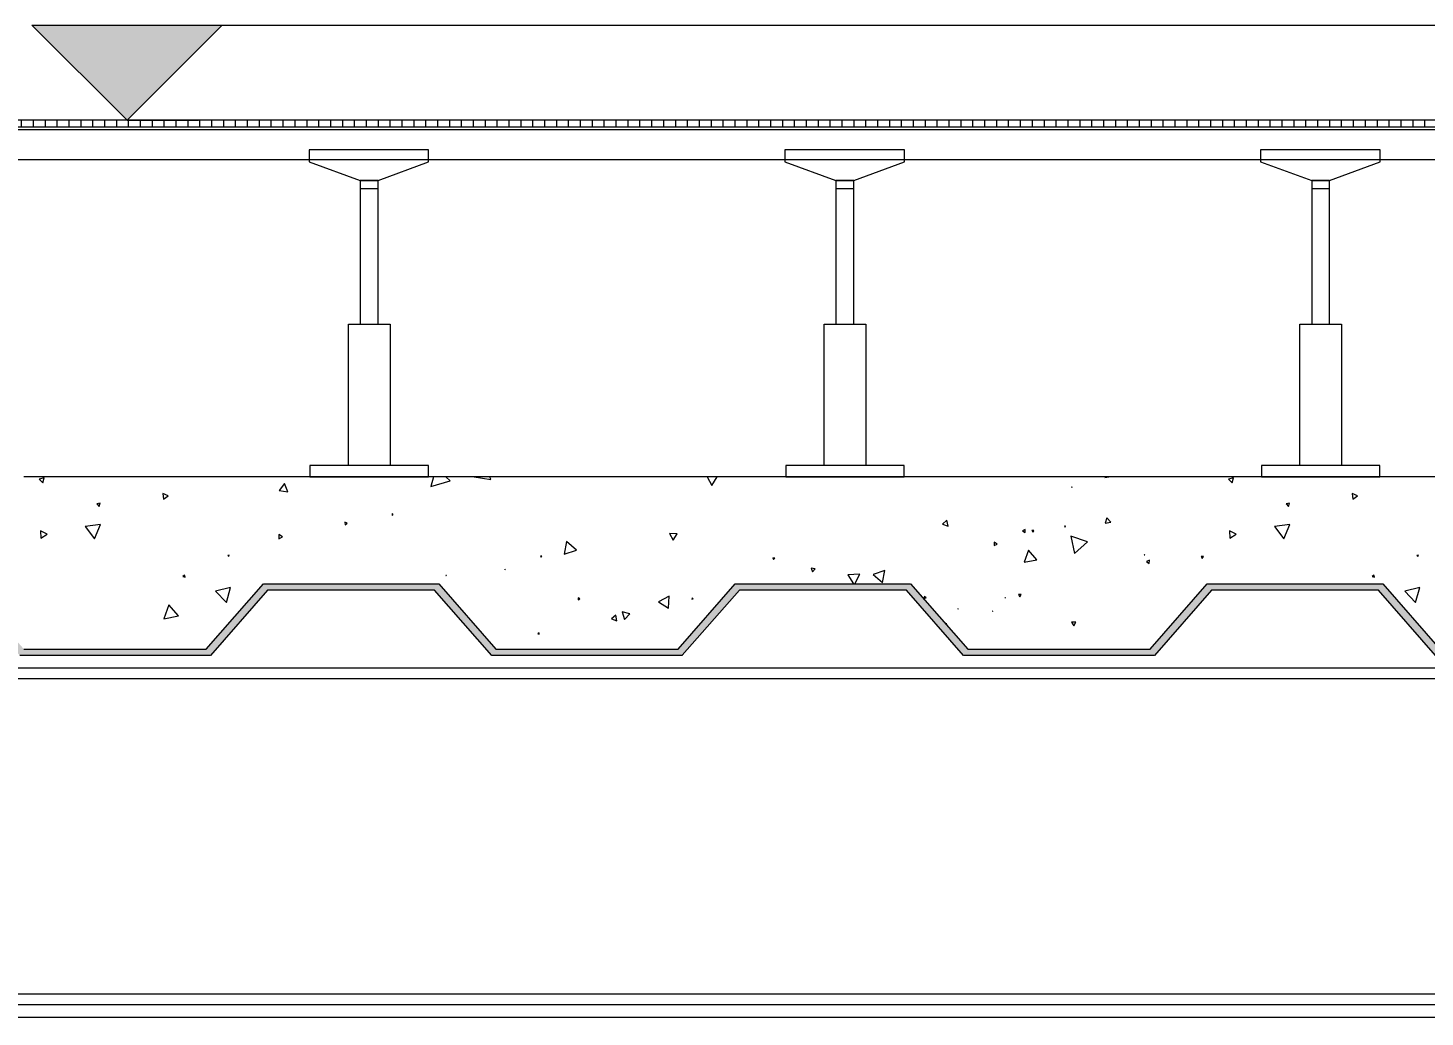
# Model space of a CAD drawing. Header units: millimetres. Extents: x -54677 to 188015, y -4000 to 32873.
# Drawn here: x -19465 to -18290, y 15446 to 16278 of the extents above; entities that cross this region are included whole.
import ezdxf

# ---------------------------------------------------------------- set-up
doc = ezdxf.new("R2010")
doc.units = ezdxf.units.MM
doc.header["$MEASUREMENT"] = 0
for name, color, linetype, lineweight in [('0_Pen_No__101', 252, 'Continuous', 15), ('A-30-M_Stair_Pen_No__146', 8, 'Continuous', 0), ('A-30-M_Stair_Pen_No__191', 7, 'Continuous', 5), ('New_A-30-M_Stair_Pen_No__191', 7, 'Continuous', 5), ('New_A-95-D_Stair_Detail.Dim_Pen_No__4', 7, 'Continuous', 20), ('New_S-280-M_STRUCT_FRAME.IFC Import_Pen_No__90', 8, 'Continuous', 20)]:
    doc.layers.add(name, color=color, linetype=linetype, lineweight=lineweight)
doc.layers.add('A-30-M_Stair_Pen_No__145', color=7, linetype='Continuous', lineweight=0, true_color=0xa6a6a6)
doc.layers.add('New_A-30-M_Stair_Pen_No__145', color=7, linetype='Continuous', lineweight=0, true_color=0xa6a6a6)
doc.layers.add('New_A-95-D_Stair_Detail.Dim', color=7, linetype='Continuous')
doc.styles.add('GENERATED_STYLE_1', font='')
doc.styles.get('GENERATED_STYLE_1').set_extended_font_data('Arial')

# ---------------------------------------------------------------- blocks, each defined once
blk = doc.blocks.new('*X12')
at = {"layer": '0_Pen_No__101', "linetype": 'Continuous'}
for p, q in [((-19451, 15899.1), (-19455.1, 15898)), ((-19455.1, 15898), (-19452.1, 15895)), ((-19452.1, 15895), (-19451, 15899.1)), ((-19123.7, 15900), (-19125.8, 15891.9)), ((-19125.8, 15891.9), (-19109.7, 15896.5)), ((-19109.7, 15896.5), (-19113.3, 15900)), ((-19089.4, 15900), (-19075.4, 15897.9)), ((-19075.4, 15897.9), (-19076.2, 15900)), ((-18893.5, 15900), (-18889.7, 15892.7)), ((-18889.7, 15892.7), (-18885.1, 15900)), ((-18559.2, 15899.5), (-18555.7, 15900)), ((-18558.9, 15900), (-18559.2, 15899.5)), ((-18451, 15899.1), (-18455.1, 15898)), ((-18455.1, 15898), (-18452.1, 15895)), ((-18452.1, 15895), (-18451, 15899.1)), ((-19346.8, 15884.1), (-19351.1, 15886.1)), ((-19351.1, 15886.1), (-19350.7, 15881.3)), ((-19350.7, 15881.3), (-19346.8, 15884.1)), ((-19248.9, 15894.4), (-19253.5, 15888.5)), ((-19253.5, 15888.5), (-19246.1, 15887.5)), ((-19246.1, 15887.5), (-19248.9, 15894.4)), ((-18586.7, 15891.2), (-18587.1, 15891.2)), ((-18587.1, 15891.2), (-18586.9, 15890.9)), ((-18586.9, 15890.9), (-18586.7, 15891.2)), ((-18346.8, 15884.1), (-18351.1, 15886.1)), ((-18351.1, 15886.1), (-18350.7, 15881.3)), ((-18350.7, 15881.3), (-18346.8, 15884.1)), ((-19403.8, 15877.9), (-19406.7, 15877.3)), ((-19406.7, 15877.3), (-19404.7, 15875.1)), ((-19404.7, 15875.1), (-19403.8, 15877.9)), ((-18403.8, 15877.9), (-18406.7, 15877.3)), ((-18406.7, 15877.3), (-18404.7, 15875.1)), ((-18404.7, 15875.1), (-18403.8, 15877.9)), ((-19403.5, 15859.9), (-19416.4, 15858.3)), ((-19408.6, 15847.9), (-19403.5, 15859.9)), ((-19198.2, 15861.8), (-19197.9, 15859.7)), ((-19196.3, 15861), (-19198.2, 15861.8)), ((-19197.9, 15859.7), (-19196.3, 15861)), ((-19157.8, 15868.9), (-19158.7, 15868.4)), ((-19158.7, 15868.4), (-19157.8, 15867.9)), ((-19157.8, 15867.9), (-19157.8, 15868.9)), ((-18691.9, 15863.6), (-18695.7, 15860.3)), ((-18695.7, 15860.3), (-18690.9, 15858.6)), ((-18690.9, 15858.6), (-18691.9, 15863.6)), ((-18557.5, 15865.5), (-18558.9, 15860.9)), ((-18558.9, 15860.9), (-18554.2, 15862)), ((-18554.2, 15862), (-18557.5, 15865.5)), ((-18403.5, 15859.9), (-18416.4, 15858.3)), ((-18408.6, 15847.9), (-18403.5, 15859.9)), ((-19448.6, 15851.9), (-19454.2, 15854.7)), ((-19454.2, 15854.7), (-19453.9, 15848.4)), ((-19453.9, 15848.4), (-19448.6, 15851.9)), ((-19416.4, 15858.3), (-19408.6, 15847.9)), ((-19253.7, 15851.5), (-19253.7, 15847.8)), ((-19250.6, 15849.6), (-19253.7, 15851.5)), ((-19253.7, 15847.8), (-19250.6, 15849.6)), ((-18925.1, 15852.4), (-18922.2, 15846.7)), ((-18918.7, 15852.1), (-18925.1, 15852.4)), ((-18922.2, 15846.7), (-18918.7, 15852.1)), ((-18626, 15855.8), (-18628.3, 15854.7)), ((-18628.3, 15854.7), (-18626.2, 15853.2)), ((-18626.2, 15853.2), (-18626, 15855.8)), ((-18618.8, 15855), (-18620.4, 15854.9)), ((-18620.4, 15854.9), (-18619.5, 15853.5)), ((-18619.5, 15853.5), (-18618.8, 15855)), ((-18592.1, 15858.5), (-18593.1, 15858.6)), ((-18593.1, 15858.6), (-18592.6, 15857.7)), ((-18592.6, 15857.7), (-18592.1, 15858.5)), ((-18573.6, 15845.3), (-18587.6, 15850)), ((-18587.6, 15850), (-18584.6, 15835.5)), ((-18448.6, 15851.9), (-18454.2, 15854.7)), ((-18454.2, 15854.7), (-18453.9, 15848.4)), ((-18453.9, 15848.4), (-18448.6, 15851.9)), ((-18416.4, 15858.3), (-18408.6, 15847.9)), ((-19011.8, 15845.6), (-19013.8, 15834.9)), ((-19013.8, 15834.9), (-19003.5, 15838.4)), ((-19003.5, 15838.4), (-19011.8, 15845.6)), ((-18652.1, 15845.1), (-18652.3, 15842.2)), ((-18652.3, 15842.2), (-18649.6, 15843.4)), ((-18649.6, 15843.4), (-18652.1, 15845.1)), ((-18623.3, 15838.4), (-18627, 15828.3)), ((-18616.4, 15830.1), (-18623.3, 15838.4)), ((-18584.6, 15835.5), (-18573.6, 15845.3)), ((-19295.5, 15834.2), (-19296.7, 15833.9)), ((-19296.7, 15833.9), (-19295.8, 15833.1)), ((-19295.8, 15833.1), (-19295.5, 15834.2)), ((-19032.6, 15833.3), (-19033.7, 15833.3)), ((-19033.7, 15833.3), (-19033.1, 15832.4)), ((-19033.1, 15832.4), (-19032.6, 15833.3)), ((-18838.3, 15832), (-18837.8, 15830.4)), ((-18836.7, 15831.7), (-18838.3, 15832)), ((-18837.8, 15830.4), (-18836.7, 15831.7)), ((-18627, 15828.3), (-18616.4, 15830.1)), ((-18525.7, 15834.7), (-18526, 15834.5)), ((-18526, 15834.5), (-18525.6, 15834.4)), ((-18525.6, 15834.4), (-18525.7, 15834.7)), ((-18521.6, 15830), (-18524.2, 15828.8)), ((-18524.2, 15828.8), (-18521.8, 15827.1)), ((-18521.8, 15827.1), (-18521.6, 15830)), ((-18476.2, 15833), (-18478.2, 15833.1)), ((-18478.2, 15833.1), (-18477.2, 15831.3)), ((-18477.2, 15831.3), (-18476.2, 15833)), ((-18295.5, 15834.2), (-18296.7, 15833.9)), ((-18296.7, 15833.9), (-18295.8, 15833.1)), ((-18295.8, 15833.1), (-18295.5, 15834.2)), ((-19333, 15817.4), (-19334.3, 15816.1)), ((-19334.3, 15816.1), (-19332.5, 15815.7)), ((-19332.5, 15815.7), (-19333, 15817.4)), ((-19112.8, 15817), (-19113.2, 15817)), ((-19113.2, 15817), (-19113, 15816.7)), ((-19113, 15816.7), (-19112.8, 15817)), ((-19063.6, 15822.4), (-19063.6, 15821.9)), ((-19063.3, 15822.1), (-19063.6, 15822.4)), ((-19063.6, 15821.9), (-19063.3, 15822.1)), ((-18806, 15823.1), (-18805, 15820.1)), ((-18802.8, 15822.5), (-18806, 15823.1)), ((-18805, 15820.1), (-18802.8, 15822.5)), ((-18765.2, 15818), (-18775.3, 15817.6)), ((-18775.3, 15817.6), (-18770.6, 15810)), ((-18769.4, 15810), (-18765.2, 15818)), ((-18744.2, 15821.3), (-18753.9, 15817.9)), ((-18753.9, 15817.9), (-18746.2, 15811.2)), ((-18746.2, 15811.2), (-18744.2, 15821.3)), ((-18333, 15817.4), (-18334.3, 15816.1)), ((-18334.3, 15816.1), (-18332.5, 15815.7)), ((-18332.5, 15815.7), (-18333, 15817.4)), ((-19294.3, 15806.9), (-19306.9, 15803.7)), ((-19306.9, 15803.7), (-19297.8, 15794.4)), ((-19297.8, 15794.4), (-19294.3, 15806.9)), ((-18629.6, 15801), (-18631.6, 15800.9)), ((-18631.6, 15800.9), (-18630.6, 15799.2)), ((-18630.6, 15799.2), (-18629.6, 15801)), ((-18294.3, 15806.9), (-18306.9, 15803.7)), ((-18306.9, 15803.7), (-18297.8, 15794.4)), ((-18297.8, 15794.4), (-18294.3, 15806.9)), ((-19346.3, 15792.4), (-19350.3, 15780.5)), ((-19338, 15783.1), (-19346.3, 15792.4)), ((-19002, 15798.1), (-19002.1, 15796.6)), ((-19002.1, 15796.6), (-19000.7, 15797.3)), ((-19000.7, 15797.3), (-19002, 15798.1)), ((-18925.4, 15799.5), (-18934.4, 15795)), ((-18934.4, 15795), (-18926, 15789.5)), ((-18926, 15789.5), (-18925.4, 15799.5)), ((-18906.1, 15798.1), (-18906.3, 15797.1)), ((-18906.3, 15797.1), (-18905.3, 15797.4)), ((-18905.3, 15797.4), (-18906.1, 15798.1)), ((-18710.7, 15799.4), (-18711.2, 15797.6)), ((-18711.2, 15797.6), (-18709.4, 15798.1)), ((-18709.4, 15798.1), (-18710.7, 15799.4)), ((-18642.8, 15798.4), (-18643, 15798.1)), ((-18643, 15798.1), (-18642.6, 15798)), ((-18642.6, 15798), (-18642.8, 15798.4)), ((-19350.3, 15780.5), (-19338, 15783.1)), ((-18970.3, 15783.7), (-18973.9, 15780.5)), ((-18973.9, 15780.5), (-18969.4, 15779)), ((-18969.4, 15779), (-18970.3, 15783.7)), ((-18958.6, 15784.9), (-18965, 15786.5)), ((-18965, 15786.5), (-18963.1, 15780.1)), ((-18963.1, 15780.1), (-18958.6, 15784.9)), ((-18682.7, 15789), (-18682.7, 15788.8)), ((-18682.5, 15788.9), (-18682.7, 15789)), ((-18682.7, 15788.8), (-18682.5, 15788.9)), ((-18653.4, 15787), (-18653.6, 15786.9)), ((-18653.6, 15786.9), (-18653.4, 15786.8)), ((-18653.4, 15786.8), (-18653.4, 15787)), ((-18583.4, 15777.8), (-18587.1, 15777.8)), ((-18587.1, 15777.8), (-18585.3, 15774.6)), ((-18585.3, 15774.6), (-18583.4, 15777.8)), ((-19034.9, 15768.8), (-19035.8, 15768)), ((-19035.8, 15768), (-19034.7, 15767.6)), ((-19034.7, 15767.6), (-19034.9, 15768.8)), ((-18691.9, 15776.4), (-18693.1, 15776.5)), ((-18692.4, 15775.7), (-18691.9, 15776.4))]:
    blk.add_line(p, q, dxfattribs=at)
blk = doc.blocks.new('Fill_6_1', base_point=(0, 0))
at = {"layer": '0_Pen_No__101', "color": 8, "linetype": 'Continuous', "lineweight": 15}
for p, q in [((-18277.5, 15900), (-19468, 15900)), ((-19314.8, 15755), (-19266.7, 15810)), ((-19266.7, 15810), (-19119.2, 15810)), ((-19119.2, 15810), (-19071.1, 15755)), ((-18917.9, 15755), (-18869.9, 15810)), ((-18869.9, 15810), (-18722.4, 15810)), ((-18722.4, 15810), (-18674.3, 15755)), ((-18521.1, 15755), (-18473, 15810)), ((-18473, 15810), (-18325.5, 15810)), ((-18325.5, 15810), (-18277.5, 15755)), ((-19468, 15755), (-19314.8, 15755)), ((-19071.1, 15755), (-18917.9, 15755)), ((-18674.3, 15755), (-18521.1, 15755))]:
    blk.add_line(p, q, dxfattribs=at)
at = {"layer": '0_Pen_No__101', "linetype": 'Continuous'}
blk.add_blockref('*X12', (0, 0), dxfattribs=at)
blk = doc.blocks.new('Dimension_5_1', base_point=(-19381.3, 16200))
at = {"layer": 'New_A-95-D_Stair_Detail.Dim', "linetype": 'Continuous', "lineweight": 0, "true_color": 0x000000}
blk.add_hatch(color=178, dxfattribs=at).paths.add_polyline_path([(-19381.3, 16200), (-19301.3, 16280), (-19461.3, 16280)])
at = {"layer": 'New_A-95-D_Stair_Detail.Dim_Pen_No__4', "linetype": 'Continuous'}
for p, q in [((-19381.3, 16200), (-19461.3, 16280)), ((-19461.3, 16280), (-19301.3, 16280)), ((-19301.3, 16280), (-19381.3, 16200)), ((-19301.3, 16280), (-18168.2, 16280)), ((-19381.3, 16200), (-19441.3, 16200)), ((-19381.3, 16200), (-19321.3, 16200))]:
    blk.add_line(p, q, dxfattribs=at)
at = {"layer": 'New_A-95-D_Stair_Detail.Dim_Pen_No__4', "insert": (-19301.3, 16296), "char_height": 60, "attachment_point": 7, "style": 'GENERATED_STYLE_1'}
blk.add_mtext('\\A1;{\\fArial|b0|i0|c0|p34;+21.987 Roof /Fourth Floor }', dxfattribs=at)

msp = doc.modelspace()

# ---------------------------------------------------------------- hatches: boundary and pattern name
at = {"layer": 'A-30-M_Stair_Pen_No__145', "linetype": 'Continuous'}
h = msp.add_hatch(dxfattribs=at)
h.set_pattern_fill('Floor_Finish_0001', color=256, style=0, pattern_type=2)
h.set_pattern_definition([(90, (0, 0), (-10, 0), [])])
h.paths.add_polyline_path([(-19716.6, 16194.5), (-16696.7, 16194.5), (-16696.7, 16200), (-19716.6, 16200)])
at = {"layer": 'A-30-M_Stair_Pen_No__146', "linetype": 'Continuous'}
msp.add_hatch(color=256, dxfattribs=at).paths.add_polyline_path([(-19912.9, 15810), (-19864.8, 15755), (-19711.6, 15755), (-19663.6, 15810), (-19516, 15810), (-19468, 15755), (-19314.8, 15755), (-19266.7, 15810), (-19119.2, 15810), (-19071.1, 15755), (-18987.1, 15755), (-18917.9, 15755), (-18869.9, 15810), (-18722.4, 15810), (-18674.3, 15755), (-18549.9, 15755), (-18521.1, 15755), (-18473, 15810), (-18325.5, 15810), (-18277.5, 15755), (-18124.3, 15755), (-18076.2, 15810), (-17928.7, 15810), (-17880.6, 15755), (-17796.6, 15755), (-17727.4, 15755), (-17679.4, 15810), (-17531.8, 15810), (-17483.8, 15755), (-17330.6, 15755), (-17282.5, 15810), (-17135, 15810), (-17086.9, 15755), (-16933.7, 15755), (-16885.7, 15810), (-16738.1, 15810), (-16706.4, 15773.6), (-16706.4, 15764.3), (-16741.7, 15804.7), (-16882.1, 15804.7), (-16929.9, 15750), (-16933.7, 15750), (-16933.7, 15749.7), (-17090.5, 15749.7), (-17138.5, 15804.7), (-17279, 15804.7), (-17327, 15749.8), (-17487.3, 15749.8), (-17535.4, 15804.8), (-17675.8, 15804.8), (-17723.8, 15749.9), (-17727.4, 15749.9), (-17727.4, 15749.7), (-17884.2, 15749.7), (-17932.2, 15804.7), (-18072.7, 15804.7), (-18120.7, 15749.8), (-18120.9, 15749.8), (-18120.9, 15749.7), (-18124.3, 15749.7), (-18281, 15749.7), (-18329.1, 15804.7), (-18469.5, 15804.7), (-18517.5, 15749.8), (-18677.9, 15749.8), (-18725.9, 15804.8), (-18866.3, 15804.8), (-18914.4, 15749.9), (-18914.5, 15749.9), (-18914.6, 15749.7), (-18917.9, 15749.7), (-19074.7, 15749.7), (-19122.7, 15804.7), (-19263.2, 15804.7), (-19311.2, 15749.8), (-19471.5, 15749.8), (-19519.6, 15804.8), (-19660, 15804.8), (-19708, 15749.9), (-19868.4, 15749.9), (-19916.4, 15804.9), (-19983.8, 15804.9), (-19983.8, 15810)])
at = {"layer": 'New_A-30-M_Stair_Pen_No__145', "linetype": 'Continuous'}
h = msp.add_hatch(dxfattribs=at)
h.set_pattern_fill('Plywood_0001', color=256, style=0, pattern_type=2)
h.set_pattern_definition([(0, (0, 0), (0, 40), [])])
h.paths.add_polyline_path([(-16696.7, 16192), (-19716.6, 16192), (-19716.6, 16167), (-16696.7, 16167)])

# ---------------------------------------------------------------- linework, layer by layer
at = {"layer": 'A-30-M_Stair_Pen_No__191', "linetype": 'Continuous', "flags": 128}
for points in [[(-19716.6, 16194.5), (-16696.7, 16194.5), (-16696.7, 16200), (-19716.6, 16200)], [(-19185.2, 16149.3), (-19170.1, 16149.3), (-19127.7, 16164.9), (-19127.7, 16175), (-19228.2, 16175), (-19228.2, 16164.9)], [(-19185.2, 16149.3), (-19170.1, 16149.3), (-19127.7, 16164.9), (-19127.7, 16175), (-19228.2, 16175), (-19228.2, 16164.9)], [(-18785.2, 16149.3), (-18770.1, 16149.3), (-18727.7, 16164.9), (-18727.7, 16175), (-18828.2, 16175), (-18828.2, 16164.9)], [(-18785.2, 16149.3), (-18770.1, 16149.3), (-18727.7, 16164.9), (-18727.7, 16175), (-18828.2, 16175), (-18828.2, 16164.9)], [(-18785.2, 16149.3), (-18770.1, 16149.3), (-18727.7, 16164.9), (-18727.7, 16175), (-18828.2, 16175), (-18828.2, 16164.9)], [(-18385.2, 16149.3), (-18370.1, 16149.3), (-18327.7, 16164.9), (-18327.7, 16175), (-18428.2, 16175), (-18428.2, 16164.9)], [(-18385.2, 16149.3), (-18370.1, 16149.3), (-18327.7, 16164.9), (-18327.7, 16175), (-18428.2, 16175), (-18428.2, 16164.9)], [(-18385.2, 16149.3), (-18370.1, 16149.3), (-18327.7, 16164.9), (-18327.7, 16175), (-18428.2, 16175), (-18428.2, 16164.9)], [(-18385.2, 16149.3), (-18370.1, 16149.3), (-18327.7, 16164.9), (-18327.7, 16175), (-18428.2, 16175), (-18428.2, 16164.9)], [(-19185.2, 16028.4), (-19170.1, 16028.4), (-19170.1, 16149.3), (-19185.2, 16149.3)], [(-19185.2, 16028.4), (-19170.1, 16028.4), (-19170.1, 16149.3), (-19185.2, 16149.3)], [(-19185.2, 16028.4), (-19170.1, 16028.4), (-19170.1, 16142.3), (-19185.2, 16142.3)], [(-19185.2, 16028.4), (-19170.1, 16028.4), (-19170.1, 16142.3), (-19185.2, 16142.3)], [(-18785.2, 16028.4), (-18770.1, 16028.4), (-18770.1, 16149.3), (-18785.2, 16149.3)], [(-18785.2, 16028.4), (-18770.1, 16028.4), (-18770.1, 16149.3), (-18785.2, 16149.3)], [(-18785.2, 16028.4), (-18770.1, 16028.4), (-18770.1, 16149.3), (-18785.2, 16149.3)], [(-18785.2, 16028.4), (-18770.1, 16028.4), (-18770.1, 16142.3), (-18785.2, 16142.3)], [(-18785.2, 16028.4), (-18770.1, 16028.4), (-18770.1, 16142.3), (-18785.2, 16142.3)], [(-18785.2, 16028.4), (-18770.1, 16028.4), (-18770.1, 16142.3), (-18785.2, 16142.3)], [(-18385.2, 16028.4), (-18370.1, 16028.4), (-18370.1, 16149.3), (-18385.2, 16149.3)], [(-18385.2, 16028.4), (-18370.1, 16028.4), (-18370.1, 16149.3), (-18385.2, 16149.3)], [(-18385.2, 16028.4), (-18370.1, 16028.4), (-18370.1, 16149.3), (-18385.2, 16149.3)], [(-18385.2, 16028.4), (-18370.1, 16028.4), (-18370.1, 16149.3), (-18385.2, 16149.3)], [(-18385.2, 16028.4), (-18370.1, 16028.4), (-18370.1, 16142.3), (-18385.2, 16142.3)], [(-18385.2, 16028.4), (-18370.1, 16028.4), (-18370.1, 16142.3), (-18385.2, 16142.3)], [(-18385.2, 16028.4), (-18370.1, 16028.4), (-18370.1, 16142.3), (-18385.2, 16142.3)], [(-18385.2, 16028.4), (-18370.1, 16028.4), (-18370.1, 16142.3), (-18385.2, 16142.3)], [(-19195.1, 16028.4), (-19160.2, 16028.4), (-19160.2, 15909.5), (-19195.1, 15909.5)], [(-19195.1, 16028.4), (-19160.2, 16028.4), (-19160.2, 15909.5), (-19195.1, 15909.5)], [(-18795.1, 16028.4), (-18760.2, 16028.4), (-18760.2, 15909.5), (-18795.1, 15909.5)], [(-18795.1, 16028.4), (-18760.2, 16028.4), (-18760.2, 15909.5), (-18795.1, 15909.5)], [(-18795.1, 16028.4), (-18760.2, 16028.4), (-18760.2, 15909.5), (-18795.1, 15909.5)], [(-18395.1, 16028.4), (-18360.2, 16028.4), (-18360.2, 15909.5), (-18395.1, 15909.5)], [(-18395.1, 16028.4), (-18360.2, 16028.4), (-18360.2, 15909.5), (-18395.1, 15909.5)], [(-18395.1, 16028.4), (-18360.2, 16028.4), (-18360.2, 15909.5), (-18395.1, 15909.5)], [(-18395.1, 16028.4), (-18360.2, 16028.4), (-18360.2, 15909.5), (-18395.1, 15909.5)], [(-19227.5, 15900), (-19127.9, 15900), (-19127.9, 15909.5), (-19227.5, 15909.5)], [(-19227.5, 15900), (-19127.9, 15900), (-19127.9, 15909.5), (-19227.5, 15909.5)], [(-18827.5, 15900), (-18727.9, 15900), (-18727.9, 15909.5), (-18827.5, 15909.5)], [(-18827.5, 15900), (-18727.9, 15900), (-18727.9, 15909.5), (-18827.5, 15909.5)], [(-18827.5, 15900), (-18727.9, 15900), (-18727.9, 15909.5), (-18827.5, 15909.5)], [(-18427.5, 15900), (-18327.9, 15900), (-18327.9, 15909.5), (-18427.5, 15909.5)], [(-18427.5, 15900), (-18327.9, 15900), (-18327.9, 15909.5), (-18427.5, 15909.5)], [(-18427.5, 15900), (-18327.9, 15900), (-18327.9, 15909.5), (-18427.5, 15909.5)], [(-18427.5, 15900), (-18327.9, 15900), (-18327.9, 15909.5), (-18427.5, 15909.5)]]:
    msp.add_lwpolyline(points, close=True, dxfattribs=at)
for points in [[(-18281, 15749.7), (-18329.1, 15804.7), (-18469.5, 15804.7), (-18517.5, 15749.8), (-18677.9, 15749.8), (-18725.9, 15804.8), (-18866.3, 15804.8), (-18914.4, 15749.9), (-18914.5, 15749.9), (-18914.6, 15749.7), (-18917.9, 15749.7), (-19074.7, 15749.7), (-19122.7, 15804.7), (-19263.2, 15804.7), (-19311.2, 15749.8), (-19471.5, 15749.8)], [(-19468, 15755), (-19314.8, 15755), (-19266.7, 15810), (-19119.2, 15810), (-19071.1, 15755), (-18987.1, 15755), (-18917.9, 15755), (-18869.9, 15810), (-18722.4, 15810), (-18674.3, 15755), (-18549.9, 15755), (-18521.1, 15755), (-18473, 15810), (-18325.5, 15810), (-18277.5, 15755)]]:
    msp.add_lwpolyline(points, dxfattribs=at)
at = {"layer": 'New_A-30-M_Stair_Pen_No__191', "linetype": 'Continuous', "flags": 128}
msp.add_lwpolyline([(-16696.7, 16192), (-19716.6, 16192), (-19716.6, 16167), (-16696.7, 16167)], close=True, dxfattribs=at)
at = {"layer": 'New_S-280-M_STRUCT_FRAME.IFC Import_Pen_No__90', "linetype": 'Continuous'}
for p, q in [((-19716.6, 15739.3), (-16786.8, 15739.3)), ((-19716.6, 15730.4), (-16781.8, 15730.4)), ((-19716.6, 15465.2), (-16696.7, 15465.2)), ((-19716.6, 15456.3), (-16696.7, 15456.3)), ((-19716.6, 15445.6), (-16696.7, 15445.6))]:
    msp.add_line(p, q, dxfattribs=at)

# ---------------------------------------------------------------- block references
at = {"layer": '0_Pen_No__101', "linetype": 'Continuous'}
msp.add_blockref('Fill_6_1', (0, 0), dxfattribs=at)
at = {"layer": 'New_A-95-D_Stair_Detail.Dim', "linetype": 'Continuous'}
msp.add_blockref('Dimension_5_1', (-19381.3, 16200), dxfattribs=at)

doc.saveas('drawing.dxf')
